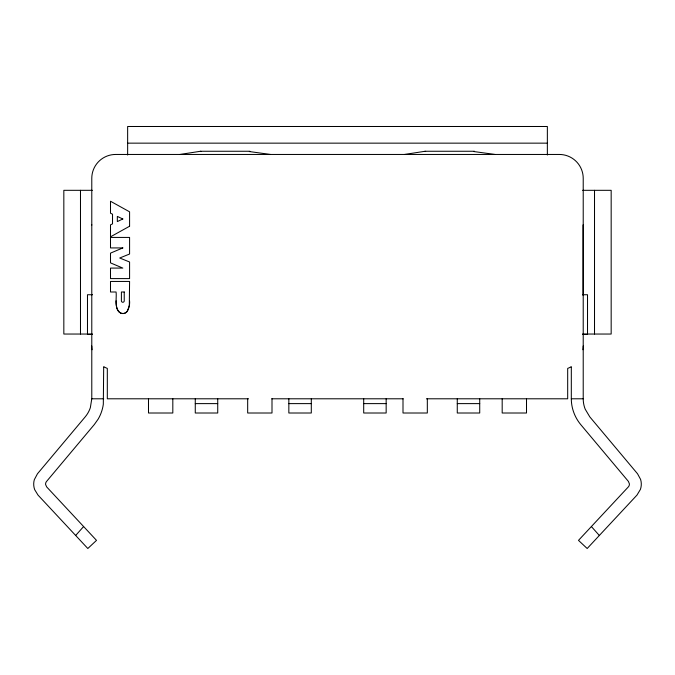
<?xml version="1.0" encoding="UTF-8"?>
<svg xmlns="http://www.w3.org/2000/svg" width="675" height="675" viewBox="0 0 675 675"><rect width="100%" height="100%" fill="white"/><g stroke="black" fill="none" stroke-linecap="round" stroke-linejoin="round"><path stroke-width="1.01" d="M129.583 300.839C130.098 305.961 127.955 315.259 121.002 313.276C113.695 309.293 116.935 298.578 116.075 291.997L110.498 291.997L110.498 281.45L129.583 281.45L129.305 305.471L127.406 311.167A5.316 5.316 0 0 1 122.816 313.546C116.665 313.318 116.108 305.488 116.075 300.839M248.577 398.79L107.317 398.79L107.317 368.39A23.878 23.878 0 0 1 103.688 366.668L103.317 404.274A40.863 40.492 0 0 1 98.12 419.175L94.314 424.541L46.575 481.427A4.101 4.067 0 0 0 45.622 484.599L46.727 486.979L96.508 540.371L87.817 548.505L38.019 495.096L34.687 489.67A16.36 16.217 0 0 1 34.324 479.672L37.462 473.782L85.193 416.888A28.299 28.046 0 0 0 90.34 407.692L91.783 398.79L91.783 178.335A23.878 23.878 0 0 1 115.661 154.457L559.339 154.457A23.878 23.878 0 0 1 583.217 178.335L583.217 398.79A28.477 28.215 0 0 0 585.2 409.168L589.807 416.888L637.538 473.782L640.583 479.377A16.36 16.217 0 0 1 640.423 489.375L636.981 495.096L587.183 548.505L578.492 540.371L628.273 486.979A4.101 4.058 0 0 0 629.395 483.865L628.417 481.427L580.686 424.541C574.754 417.352 571.32 408.13 571.312 398.79L571.312 366.668A23.878 23.878 0 0 1 567.683 368.39L567.683 398.79L426.414 398.79M75.668 535.469L83.616 526.542M249.345 151.546L270.481 154.457M473.909 151.546L495.045 154.457M249.885 151.259L200.543 151.259L179.955 154.457M474.458 151.259L425.115 151.259L404.519 154.457M127.642 143.151L547.358 143.151M92.374 190.316L63.83 190.316L63.83 334.041L92.374 334.041M582.626 190.316L611.17 190.316L611.17 334.041L582.626 334.041M92.543 294.739L87.48 294.739L87.48 334.412L92.543 334.412M582.458 294.739L587.52 294.739L587.52 334.412L582.458 334.412M91.783 398.79L103.688 398.79M271.73 398.79L403.27 398.79M571.312 398.79L583.217 398.79M195.269 403.616L217.73 403.616M288.841 403.616L311.302 403.616M363.698 403.616L386.159 403.616M457.27 403.616L479.722 403.616M425.115 151.259L425.655 151.546M200.543 151.259L201.091 151.546M591.384 526.542L599.333 535.469M594.515 190.316L594.515 334.041M583.09 295.177L583.09 224.986A24.03 2.32 -0.2 0 0 583.208 224.75M547.358 155.039L547.358 126.495L127.642 126.495L127.642 155.039M526.508 398.79L526.508 413.007L502.183 413.007L502.183 398.79M479.722 398.79L479.722 413.007L457.27 413.007L457.27 398.79M427.326 398.79L427.326 413.007L403 413.007L403 398.79M386.159 398.79L386.159 413.007L363.698 413.007L363.698 398.79M311.302 398.79L311.302 413.007L288.841 413.007L288.841 398.79M272 398.79L272 413.007L247.674 413.007L247.674 398.79M217.73 398.79L217.73 413.007L195.269 413.007L195.269 398.79M172.817 398.79L172.817 413.007L148.492 413.007L148.492 398.79M80.485 190.316L80.485 334.041M92.078 349.751A23.878 23.878 0 0 1 91.783 346.013M583.217 346.013A23.878 23.878 0 0 1 582.922 349.751M91.876 224.986A24.03 2.32 0.2 0 1 91.792 224.75M129.583 226.243L110.498 236.824L110.498 224.834L112.523 223.872L112.523 214.186L110.498 213.241L110.498 201.243L129.583 211.823L129.583 226.243M122.816 218.978L117.332 221.586L117.332 216.422L122.816 218.978M122.816 247.927L110.498 253.133L110.498 262.879L122.816 268.085L110.498 268.085L110.498 278.589L129.583 278.589L129.583 261.993L119.711 258.01L129.583 254.019L129.583 237.431L110.498 237.431L110.498 247.927L122.816 247.927M124.234 291.997L121.399 291.997L121.399 300.839A1.417 1.417 0 0 0 122.816 302.265A1.417 1.417 0 0 0 124.234 300.839L124.234 291.997"/></g></svg>
